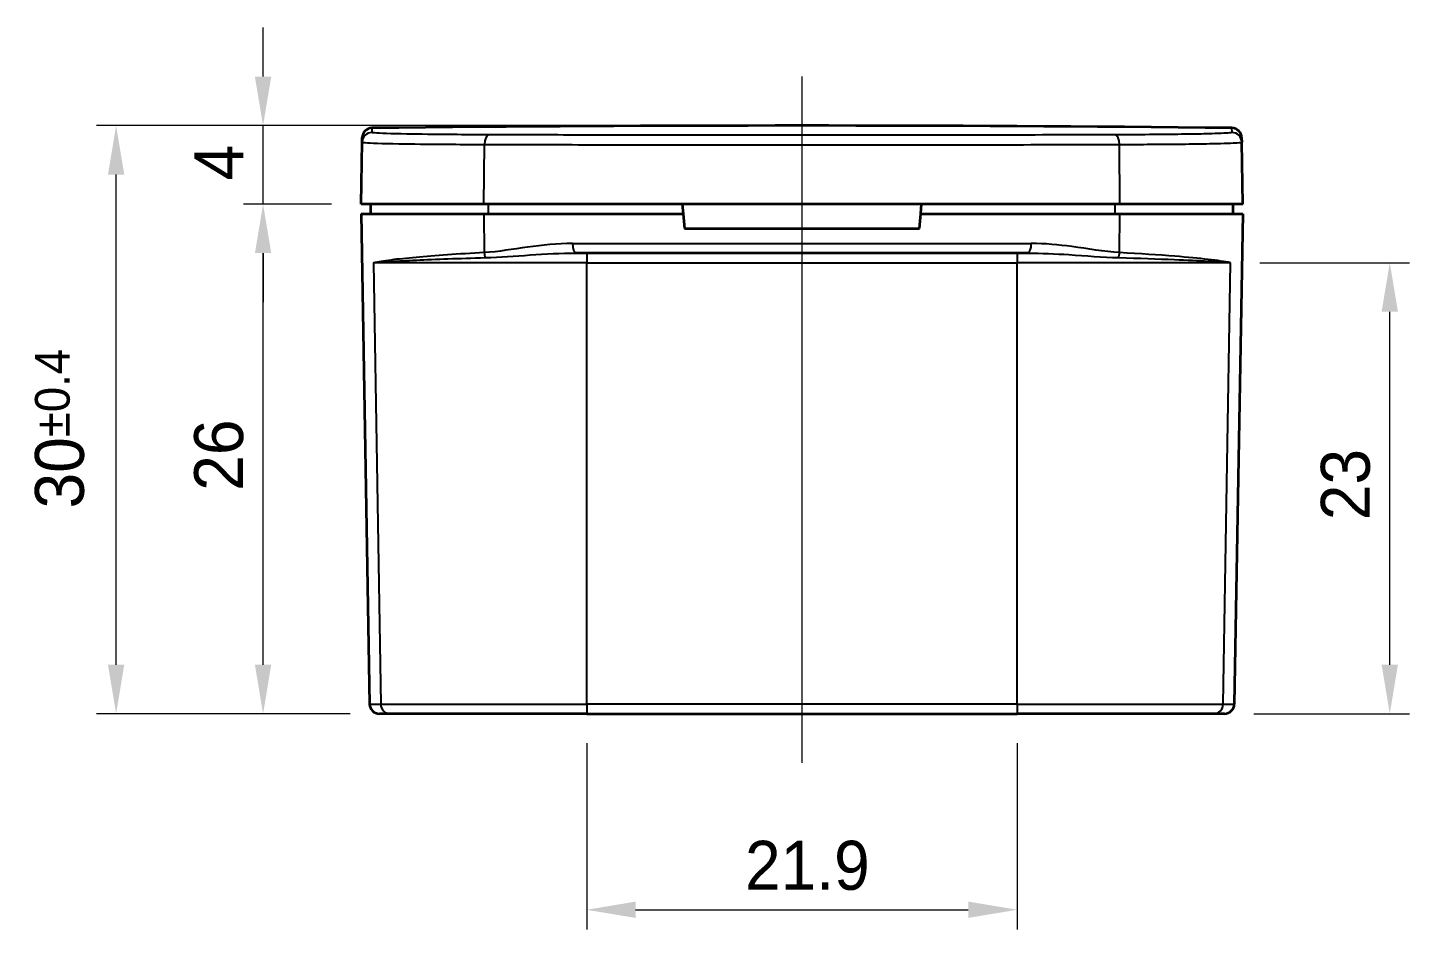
# Model space of a CAD drawing. Header units: millimetres. Extents: x -310 to 1154, y 4 to 285.
# Drawn here: x 36.4 to 106.9, y 76.1 to 122.1 of the extents above; entities that cross this region are included whole.
import ezdxf

# ---------------------------------------------------------------- set-up
doc = ezdxf.new("R2010")
doc.units = ezdxf.units.MM
doc.layers.get('Defpoints').update_dxf_attribs({"lineweight": 25})
for name, color, linetype, lineweight in [('Centerline (ISO)', 131, 'Continuous', 18), ('Dimension (ISO)', 7, 'Continuous', 18), ('Visible (ISO)', 7, 'Continuous', 35), ('Visible Narrow (ISO)', 7, 'Continuous', 25)]:
    doc.layers.add(name, color=color, linetype=linetype, lineweight=lineweight)
doc.styles.add('Note Text (TK)', font='')
doc.styles.get('Note Text (TK)').set_extended_font_data('MS PGothic')
doc.dimstyles.new('Default - Method 1b (TK)', dxfattribs={"dimtxt": 2.5, "dimasz": 2.5, "dimexe": 1, "dimexo": 1.499999999999999, "dimgap": 1, "dimtad": 1, "dimtoh": 1, "dimrnd": 1e-08, "dimdsep": 46, "dimtxsty": 'Note Text (TK)', "dimcen": 0.09, "dimdle": 5, "dimclrd": 100, "dimclre": 100, "dimclrt": 7, "dimadec": 1, "dimazin": 1, "dimtfac": 1, "dimtmove": 0, "dimatfit": 3, "dimfxl": 1, "dimtolj": 1, "dimlwd": -1, "dimlwe": -1, "dimarcsym": 0})

# ---------------------------------------------------------------- blocks, each defined once
blk = doc.blocks.new('*D8')
at = {"layer": 'Defpoints', "color": 0}
for p in [(48.38686484081899, 113.082873052692), (53.38686484081908, 113.082873052692), (54.32331762804636, 87.08287305269307)]:
    blk.add_point(p, dxfattribs=at)
at = {"layer": 'Dimension (ISO)', "color": 100}
for p, q in [((51.88686484081909, 113.082873052692), (47.38686484081899, 113.082873052692)), ((48.38686484081899, 89.58287305269307), (48.38686484081899, 110.582873052692)), ((52.82331762804637, 87.08287305269307), (47.38686484081898, 87.08287305269307))]:
    blk.add_line(p, q, dxfattribs=at)
for points in [[(47.97019817415232, 110.582873052692), (48.80353150748565, 110.582873052692), (48.38686484081899, 113.082873052692)], [(47.97019817415232, 89.58287305269307), (48.80353150748565, 89.58287305269307), (48.38686484081899, 87.08287305269307)]]:
    blk.add_solid(points, dxfattribs=at)
at = {"layer": 'Dimension (ISO)', "color": 7, "insert": (46.13686484081897, 98.45645259814711), "char_height": 2.5, "attachment_point": 4, "rotation": 90, "style": 'Note Text (TK)'}
blk.add_mtext('\\A1;26', dxfattribs=at)
blk = doc.blocks.new('*D10')
at = {"layer": 'Defpoints', "color": 0}
for p in [(48.38686484081899, 117.0828730527213), (75.88686484082487, 117.0828730527213), (53.38686484081908, 113.082873052692)]:
    blk.add_point(p, dxfattribs=at)
at = {"layer": 'Dimension (ISO)', "color": 100}
for p, q in [((48.38686484081899, 119.5828730527213), (48.38686484081899, 122.0828730527213)), ((74.38686484082487, 117.0828730527213), (47.38686484081899, 117.0828730527213)), ((48.38686484081899, 113.082873052692), (48.38686484081899, 117.0828730527213)), ((51.88686484081909, 113.082873052692), (47.38686484081899, 113.082873052692)), ((48.38686484081899, 110.582873052692), (48.38686484081899, 108.082873052692))]:
    blk.add_line(p, q, dxfattribs=at)
for points in [[(47.97019817415232, 119.5828730527213), (48.80353150748566, 119.5828730527213), (48.38686484081899, 117.0828730527213)], [(47.97019817415232, 110.582873052692), (48.80353150748565, 110.582873052692), (48.38686484081899, 113.082873052692)]]:
    blk.add_solid(points, dxfattribs=at)
at = {"layer": 'Dimension (ISO)', "color": 7, "insert": (46.13686484081897, 114.2945207799794), "char_height": 2.5, "attachment_point": 4, "rotation": 90, "style": 'Note Text (TK)'}
blk.add_mtext('\\A1;4', dxfattribs=at)
blk = doc.blocks.new('*D11')
at = {"layer": 'Defpoints', "color": 0}
for p in [(40.88686484081899, 117.0828730527213), (75.88686484082487, 117.0828730527213), (54.32331762804636, 87.08287305269307)]:
    blk.add_point(p, dxfattribs=at)
at = {"layer": 'Dimension (ISO)', "color": 100}
for p, q in [((74.38686484082487, 117.0828730527213), (39.88686484081899, 117.0828730527213)), ((40.88686484081899, 89.58287305269307), (40.88686484081899, 114.5828730527213)), ((52.82331762804637, 87.08287305269307), (39.88686484081899, 87.08287305269307))]:
    blk.add_line(p, q, dxfattribs=at)
for points in [[(40.47019817415232, 114.5828730527213), (41.30353150748566, 114.5828730527213), (40.88686484081899, 117.0828730527213)], [(40.47019817415232, 89.58287305269307), (41.30353150748565, 89.58287305269307), (40.88686484081899, 87.08287305269307)]]:
    blk.add_solid(points, dxfattribs=at)
at = {"layer": 'Dimension (ISO)', "color": 7, "insert": (38.01186484081897, 97.55332759816174), "char_height": 2.5, "attachment_point": 4, "rotation": 90, "style": 'Note Text (TK)'}
blk.add_mtext('\\A1;30{}{\\A0;{\\H1.5x;}{\\A2;\\H0.71x;\\C3;%%p0.4}}', dxfattribs=at)
blk = doc.blocks.new('*D15')
at = {"layer": 'Defpoints', "color": 0}
for p in [(64.90125641478403, 87.0828730526904), (86.87247326685394, 87.0828730526904), (86.87247326685394, 77.08287305268809)]:
    blk.add_point(p, dxfattribs=at)
at = {"layer": 'Dimension (ISO)', "color": 100}
for p, q in [((64.90125641478403, 85.5828730526904), (64.90125641478403, 76.08287305268809)), ((86.87247326685394, 85.5828730526904), (86.87247326685394, 76.08287305268809)), ((67.40125641478403, 77.08287305268809), (84.37247326685394, 77.08287305268809))]:
    blk.add_line(p, q, dxfattribs=at)
for points in [[(67.40125641478403, 77.49953971935474), (67.40125641478403, 76.66620638602141), (64.90125641478403, 77.08287305268809)], [(84.37247326685394, 77.49953971935474), (84.37247326685394, 76.66620638602141), (86.87247326685394, 77.08287305268809)]]:
    blk.add_solid(points, dxfattribs=at)
at = {"layer": 'Dimension (ISO)', "color": 7, "insert": (72.98203549275554, 79.33287305268809), "char_height": 2.5, "attachment_point": 4, "style": 'Note Text (TK)'}
blk.add_mtext('\\A1;21.9', dxfattribs=at)
blk = doc.blocks.new('*D16')
at = {"layer": 'Defpoints', "color": 0}
for p in [(97.75604701229395, 110.09159925591), (105.886864840819, 110.09159925591), (97.45041205359156, 87.08287305269307)]:
    blk.add_point(p, dxfattribs=at)
at = {"layer": 'Dimension (ISO)', "color": 100}
for p, q in [((99.25604701229396, 110.09159925591), (106.886864840819, 110.09159925591)), ((105.8868648408189, 89.58287305269307), (105.886864840819, 107.5915992559099)), ((98.95041205359158, 87.08287305269307), (106.8868648408189, 87.08287305269307))]:
    blk.add_line(p, q, dxfattribs=at)
for points in [[(105.4701981741523, 107.5915992559099), (106.3035315074856, 107.5915992559099), (105.886864840819, 110.09159925591)], [(105.4701981741523, 89.58287305269307), (106.3035315074856, 89.58287305269307), (105.8868648408189, 87.08287305269307)]]:
    blk.add_solid(points, dxfattribs=at)
at = {"layer": 'Dimension (ISO)', "color": 7, "insert": (103.6368648408189, 96.95371342702882), "char_height": 2.5, "attachment_point": 4, "rotation": 90, "style": 'Note Text (TK)'}
blk.add_mtext('\\A1;23', dxfattribs=at)

msp = doc.modelspace()

# ---------------------------------------------------------------- linework, layer by layer
at = {"layer": 'Centerline (ISO)', "linetype": 'Continuous'}
msp.add_line((75.88686484080051, 119.582873052688), (75.88686484079639, 84.58287305268809), dxfattribs=at)
at = {"layer": 'Visible (ISO)'}
for p, q in [((53.44205196947251, 116.2445415357598), (53.44602937470199, 116.4724069287629)), ((98.32770030693595, 116.4724069287632), (98.33167771216569, 116.2445415357595)), ((53.38686484081908, 113.0828730526935), (53.44205196947251, 116.2445415357597)), ((98.38686484081911, 113.0828730526936), (98.33167771216564, 116.2445415357594)), ((59.65959211354641, 113.0828730526904), (53.38686484081908, 113.0828730526935)), ((53.88686484081898, 112.5828730526936), (53.88686484081898, 113.0828730526936)), ((92.11413756809188, 113.0828730526904), (59.65959211354642, 113.0828730526904)), ((69.77750401141157, 113.0828730526896), (69.82124834317455, 112.5828730526895)), ((81.95248133846343, 112.5828730526895), (81.99622567022638, 113.0828730526896)), ((98.38686484081907, 113.0828730526936), (92.11413756809188, 113.0828730526904)), ((97.886864840819, 112.5828730526936), (97.886864840819, 113.0828730526936)), ((53.38686484081899, 112.5828730526936), (59.65959211354624, 112.5828730526905)), ((53.38686484081899, 112.5828730526936), (53.82339378046818, 87.57414684947496)), ((59.65959211354626, 112.5828730526905), (69.82124834317455, 112.5828730526894)), ((69.82124834317456, 112.5828730526893), (69.886864840819, 111.8328730526892)), ((81.88686484081899, 111.8328730526897), (81.95248133846343, 112.5828730526894)), ((81.95248133846343, 112.5828730526894), (92.1141375680917, 112.5828730526905)), ((92.11413756809168, 112.5828730526905), (98.38686484081899, 112.5828730526936)), ((98.38686484081899, 112.5828730526936), (97.9503359011698, 87.57414684947496)), ((69.88686484081894, 111.8328730526894), (81.88686484081899, 111.8328730526894)), ((87.42083025760718, 110.58287305269), (64.35289942403084, 110.58287305269)), ((54.8667854227464, 87.08287305269259), (54.32331762804636, 87.08287305269361)), ((64.90125641478403, 87.08287305269045), (54.86678542274643, 87.08287305269258)), ((64.90125641478403, 87.08287305269045), (86.87247326685394, 87.08287305269045)), ((96.90694425889161, 87.08287305269258), (86.87247326685394, 87.08287305269045)), ((97.45041205359156, 87.08287305269361), (96.90694425889161, 87.08287305269259))]:
    msp.add_line(p, q, dxfattribs=at)
for centre, radius, start, end in [((75.88686484081985, -1902.917126947297), 2020.000000000018, 89.37749622824111, 90.62250377175889), ((53.9459532222802, 116.4636807255444), 0.5, 90.62250377175846, 178.9999999999917), ((97.82777645935775, 116.4636807255444), 0.5, 1.0000000000061, 89.37749622824155), ((54.32331762804636, 87.58287305269361), 0.4999999999999983, 180.9999999999998, 270), ((97.45041205359156, 87.58287305269361), 0.4999999999999894, 270, 359.0000000000019)]:
    msp.add_arc(centre, radius, start, end, dxfattribs=at)
at = {"layer": 'Visible Narrow (ISO)'}
for p, q in [((53.94052095894309, 116.9636512151882), (53.93654256896359, 116.7357294058953)), ((97.83718711267461, 116.7357294058958), (97.83320872269483, 116.9636512151888)), ((59.65959211354641, 113.0828730526904), (59.68493153925322, 116.1245191453375)), ((92.11413756809188, 113.0828730526904), (92.08879814239043, 116.1245191453377)), ((59.89822847718262, 112.5828730526906), (59.89822847718262, 113.0828730526906)), ((91.87550120445535, 112.5828730526906), (91.87550120445535, 113.0828730526906)), ((59.65959211354624, 112.5828730526905), (59.67604031655674, 110.6084947454903)), ((92.09768936508154, 110.6084947454903), (92.11413756809168, 112.5828730526905)), ((64.18064188257776, 111.0741468494712), (87.59308779906021, 111.0741468494712)), ((64.90125641478403, 110.0915992559088), (54.01768266934411, 110.0915992559111)), ((54.01768266934414, 110.0915992559111), (54.39141902548104, 87.5741468494739)), ((64.90125641478403, 110.58287305269), (64.90125641478403, 110.0915992559088)), ((64.90125641478403, 110.0915992559088), (86.87247326685394, 110.0915992559088)), ((64.90125641478403, 87.57414684947162), (64.90125641478403, 110.0915992559088)), ((86.87247326685394, 110.58287305269), (86.87247326685394, 110.0915992559088)), ((97.75604701229392, 110.0915992559111), (86.87247326685394, 110.0915992559088)), ((86.87247326685394, 87.57414684947162), (86.87247326685394, 110.0915992559088)), ((97.38231065615702, 87.5741468494739), (97.75604701229392, 110.0915992559111)), ((53.82339378046819, 87.57414684947496), (54.39141902548104, 87.5741468494739)), ((54.39141902548104, 87.5741468494739), (64.90125641478403, 87.57414684947162)), ((64.90125641478403, 87.57414684947162), (64.90125641478403, 87.08287305269045)), ((86.87247326685394, 87.57414684947162), (64.90125641478403, 87.57414684947162)), ((86.87247326685394, 87.57414684947165), (86.87247326685394, 87.08287305269045)), ((86.87247326685394, 87.57414684947162), (97.38231065615702, 87.5741468494739)), ((97.38231065615702, 87.5741468494739), (97.95033590116975, 87.57414684947496))]:
    msp.add_line(p, q, dxfattribs=at)
for centre, major_axis, ratio, start_param, end_param in [((53.94197581705071, 116.235815332541), (-0.4999238475781932, 0.0087262032185006), 0.9998871049707162, 4.740707013327748, 6.283185307179265), ((59.92353155742321, 116.1157929421189), (0.0014800919545987, 0.499997809322999), 0.4773110114440697, 0.0227629353889478, 1.554755908847463), ((91.85019812422581, 116.1157929421192), (-0.0014800919544542, 0.4999978093227253), 0.4773110114333176, 4.728429398332123, 6.26042237179042), ((97.83175386458745, 116.2358153325407), (0.4999238475785539, 0.0087262032194717), 0.999887104970719, 0, 1.542478293850024), ((64.35289942403082, 111.08287305269), (8.9e-15, -0.4999999999999885), 0.3445675622147871, 4.729842272902496, 6.283185307174817), ((87.42083025760715, 111.08287305269), (-8.9e-15, -0.499999999999986), 0.3445675622147832, 4.5624e-12, 1.553343034277018), ((59.91464033471939, 110.617220948709), (-0.0292549813618508, 0.499143412323086), 0.4774299599109002, 1.560297685001209, 2.107394674860666), ((91.85908934691912, 110.6172209487091), (0.0292549813610958, 0.4991434123232045), 0.4774299599104022, 4.175790632318259, 4.72288762217755), ((54.86678542274642, 87.58287305269259), (0, -0.4999999999999938), 0.9508776177976052, 4.729842272904635, 6.283185307179372), ((96.90694425889161, 87.58287305269259), (-4.4e-15, -0.4999999999999938), 0.9508776177976132, 2.23e-13, 1.553343034274995)]:
    msp.add_ellipse(centre, major_axis=major_axis, ratio=ratio, start_param=start_param, end_param=end_param, dxfattribs=at)
for points, knots in [([(59.91957925900383, 116.6156772996058), (59.26700004418242, 116.6176090625604), (58.64900604048369, 116.6206780676496), (57.16248447164983, 116.6314643443676), (56.36699168895393, 116.6408764380213), (54.89881108213999, 116.6678725344005), (54.33663924641303, 116.6870706223312), (53.98675442780427, 116.7173504593969), (53.9363798765502, 116.7264087637765), (53.93654256896358, 116.7357294058958)], [0, 0, 0, 0, 0.2227364223703481, 0.2227364223703481, 0.5791146981629051, 0.5791146981629051, 1.042406456693229, 1.042406456693229, 1.22848040605991, 1.22848040605991, 1.22848040605991, 1.22848040605991]), ([(91.85415042263826, 116.6156772996058), (89.94611615390363, 116.6100291425196), (87.93678549086306, 116.6053963695215), (82.54775512102844, 116.5962193972504), (79.06954761606906, 116.5934114295015), (71.86719146599889, 116.5937534161454), (68.14534238512493, 116.5973582901441), (63.01151259922716, 116.6073518326175), (61.43370157880446, 116.6111951994412), (59.91957925901189, 116.6156772996058)], [4.202e-13, 4.202e-13, 4.202e-13, 4.202e-13, 0.6512446567804524, 0.6512446567804524, 1.693236107628503, 1.693236107628503, 2.811435512471764, 2.811435512471764, 3.328231298917432, 3.328231298917432, 3.328231298917432, 3.328231298917432]), ([(97.83718711267463, 116.7357294058958), (97.83738204815069, 116.7245615599514), (97.7649533424491, 116.7137705608404), (97.39131644962089, 116.6872242799092), (96.97813353068707, 116.6723879155778), (95.6516842011274, 116.6433422662308), (94.62464578493407, 116.6306893834809), (92.91473945319547, 116.6196718246236), (92.39637453002405, 116.6172823897159), (91.85415042263722, 116.6156772996058)], [3e-16, 3e-16, 3e-16, 3e-16, 0.2229508626336514, 0.2229508626336514, 0.5796722428474933, 0.5796722428474933, 1.043410037125487, 1.043410037125487, 1.228480378103739, 1.228480378103739, 1.228480378103739, 1.228480378103739]), ([(53.44205196947251, 116.2445415357596), (53.44188931732955, 116.23522320073), (53.49445816521182, 116.2261671385049), (53.85955804944174, 116.1958947964485), (54.44615293005814, 116.1767014605193), (55.97809503177491, 116.1497120463423), (56.80813023822498, 116.1403022824149), (58.35919475762622, 116.1295186755674), (59.0040201299861, 116.1264504301329), (59.68493153925322, 116.1245191453374)], [-1.22848040605991, -1.22848040605991, -1.22848040605991, -1.22848040605991, -1.042406456693229, -1.042406456693229, -0.5791146981629051, -0.5791146981629051, -0.2227364223703481, -0.2227364223703481, 0, 0, 0, 0]), ([(59.68493153926115, 116.1245191453374), (61.22130524656546, 116.1200381546036), (62.8223033534435, 116.1161957391083), (68.03157790458243, 116.1062046702841), (71.8081209286841, 116.1026006885808), (79.11631827734732, 116.1022587865872), (82.6456392755989, 116.1050660592944), (88.11386443496156, 116.1142407600378), (90.15272359623157, 116.1188723863102), (92.08879814238917, 116.1245191453377)], [-3.328231298917432, -3.328231298917432, -3.328231298917432, -3.328231298917432, -2.811435512471764, -2.811435512471764, -1.693236107628503, -1.693236107628503, -0.6512446567804524, -0.6512446567804524, -4.202e-13, -4.202e-13, -4.202e-13, -4.202e-13]), ([(92.08879814238779, 116.1245191453377), (92.65456329811747, 116.1261238381483), (93.19543389700021, 116.1285126816116), (94.97958115229883, 116.1395275133504), (96.05121672026767, 116.1521772641985), (97.43527662163764, 116.1812157240284), (97.86641038967481, 116.1960484159923), (98.2562906313732, 116.222588126062), (98.33187259939037, 116.2333764541336), (98.33167771216564, 116.2445415357597)], [-1.228480378103739, -1.228480378103739, -1.228480378103739, -1.228480378103739, -1.043410037125487, -1.043410037125487, -0.5796722428474933, -0.5796722428474933, -0.2229508626336514, -0.2229508626336514, -3e-16, -3e-16, -3e-16, -3e-16]), ([(64.18064188257777, 111.0741468494712), (63.40171733725213, 111.0741468494713), (62.6361532882586, 110.9869294545464), (61.13853796759426, 110.7792707431541), (60.40386340105851, 110.6505245614472), (59.67604031655636, 110.6084947454903)], [0, 0, 0, 0, 0.2452580196542601, 0.2452580196542601, 0.4905160393085202, 0.4905160393085202, 0.4905160393085202, 0.4905160393085202]), ([(92.09768936508154, 110.6084947454903), (91.29554195115844, 110.654816590586), (90.48527819156519, 110.8046212897259), (88.98140406712405, 111.003607472482), (88.29268429699178, 111.0741468494713), (87.59308779906021, 111.0741468494712)], [-0.4905836399503335, -0.4905836399503335, -0.4905836399503335, -0.4905836399503335, -0.2202801961620347, -0.2202801961620347, 0, 0, 0, 0]), ([(59.67604031655709, 110.6084947454903), (59.01556160685583, 110.5714019524741), (58.38347437438987, 110.5319763668051), (57.21155686377949, 110.4498081508043), (56.67211903874208, 110.4070895600318), (56.19198139057322, 110.3636050457421), (55.71184374240435, 110.3201205314523), (55.28252289646355, 110.2751028675349), (54.55121034542739, 110.1837887879021), (54.24954474189656, 110.1375380757199), (54.01768266934414, 110.0915992559111)], [0, 0, 0, 0, 0.216448841173553, 0.216448841173553, 0.4328976823471061, 0.4328976823471061, 0.4328976823471061, 0.6493465235206592, 0.6493465235206592, 0.8657953646942123, 0.8657953646942123, 0.8657953646942123, 0.8657953646942123]), ([(54.01768266934414, 110.0915992559111), (54.25037978028538, 110.1145686658154), (54.55468222110396, 110.1376940219064), (55.2937658020086, 110.1833510617226), (55.72820024765269, 110.2058598936812), (56.2136979775033, 110.227602150826), (56.69919570735392, 110.2493444079708), (57.24432756056329, 110.270703703357), (58.42601479549618, 110.3117878113573), (59.06214893931828, 110.3315006041917), (59.72478319718806, 110.3500470006997)], [-0.8657953646942123, -0.8657953646942123, -0.8657953646942123, -0.8657953646942123, -0.6493465235206592, -0.6493465235206592, -0.4328976823471061, -0.4328976823471061, -0.4328976823471061, -0.216448841173553, -0.216448841173553, 0, 0, 0, 0]), ([(59.72478319718745, 110.3500470006997), (60.47561357797895, 110.371061908678), (61.24525731583282, 110.4354349995315), (62.79614769708662, 110.5392643552276), (63.57978677161312, 110.58287305269), (64.35289942403082, 110.58287305269)], [-0.4905160393085202, -0.4905160393085202, -0.4905160393085202, -0.4905160393085202, -0.2452580196542601, -0.2452580196542601, 0, 0, 0, 0]), ([(87.42083025760715, 110.58287305269), (88.11520676350084, 110.58287305269), (88.81787538851671, 110.5476033641954), (90.37138263601429, 110.4481102728174), (91.22144229961326, 110.3732079232475), (92.04894648445057, 110.3500470006997)], [0, 0, 0, 0, 0.2202801961620347, 0.2202801961620347, 0.4905836399503335, 0.4905836399503335, 0.4905836399503335, 0.4905836399503335]), ([(92.04894648445057, 110.3500470006997), (93.08624129600827, 110.3210142716453), (94.05755711174268, 110.2890828668088), (96.19623177608842, 110.2037715782175), (97.18952513485115, 110.1475203336163), (97.75604701229395, 110.0915992559111)], [-0.8600379933376469, -0.8600379933376469, -0.8600379933376469, -0.8600379933376469, -0.5212066436896656, -0.5212066436896656, 0.0057573713596205, 0.0057573713596205, 0.0057573713596205, 0.0057573713596205]), ([(97.75604701229395, 110.0915992559111), (97.19155811030953, 110.2034414113221), (96.21179987291988, 110.3159439005249), (94.09486204131593, 110.486566477708), (93.13160985829586, 110.5504292873814), (92.09768936508154, 110.6084947454903)], [-0.0057573713596205, -0.0057573713596205, -0.0057573713596205, -0.0057573713596205, 0.5212066436896656, 0.5212066436896656, 0.8600379933376469, 0.8600379933376469, 0.8600379933376469, 0.8600379933376469])]:
    msp.add_open_spline(points, degree=3, knots=knots, dxfattribs=at)

# ---------------------------------------------------------------- dimensions: what is measured, and where the dimension line sits
at = {"layer": 'Dimension (ISO)', "color": 100}
for base, p1, p2, override, picture, middle in [((48.38686484081899, 117.0828730527213), (53.38686484081908, 113.082873052692), (75.88686484082487, 117.0828730527213), {"dimtoh": 0, "dimatfit": 1}, '*D10', (48.38686484081897, 115.0828730527067)), ((48.38686484081899, 113.082873052692), (54.32331762804636, 87.08287305269307), (53.38686484081908, 113.082873052692), {"dimtoh": 0, "dimtofl": 0, "dimatfit": 1}, '*D8', (48.38686484081897, 100.0828730526925)), ((105.886864840819, 110.09159925591), (97.45041205359156, 87.08287305269307), (97.75604701229395, 110.09159925591), {"dimtoh": 0, "dimdec": 1, "dimtofl": 0, "dimatfit": 1}, '*D16', (105.8868648408189, 98.58723615430156))]:
    dim = msp.add_linear_dim(base=base, p1=p1, p2=p2, angle=270, dimstyle='Default - Method 1b (TK)', override=override, dxfattribs=at)
    dim.commit()
    dim.dimension.update_dxf_attribs({"geometry": picture, "text_midpoint": middle, "dimtype": 160})
dim = msp.add_linear_dim(base=(40.88686484081899, 117.0828730527213), p1=(54.32331762804636, 87.08287305269307), p2=(75.88686484082487, 117.0828730527213), angle=270, text='<>{}{\\A0;{\\H1.5x;}{\\A2;\\H0.71x;\\C3;%%p0.4}}', dimstyle='Default - Method 1b (TK)', override={"dimtoh": 0, "dimtp": 0.4000000000000001, "dimtm": 0.4000000000000001, "dimtdec": 2, "dimtofl": 0, "dimatfit": 1, "dimtzin": 8}, dxfattribs=at)
dim.commit()
dim.dimension.update_dxf_attribs({"geometry": '*D11', "text_midpoint": (40.88686484081897, 102.0828730527072), "dimtype": 160})
dim = msp.add_linear_dim(base=(86.87247326685394, 77.08287305268809), p1=(64.90125641478403, 87.0828730526904), p2=(86.87247326685394, 87.0828730526904), dimstyle='Default - Method 1b (TK)', override={"dimtoh": 0, "dimlfac": 0.9967586295948283, "dimtofl": 0, "dimatfit": 1}, dxfattribs=at)
dim.commit()
dim.dimension.update_dxf_attribs({"geometry": '*D15', "text_midpoint": (75.88686503821008, 77.08287305268809), "dimtype": 160})

doc.saveas('drawing.dxf')
